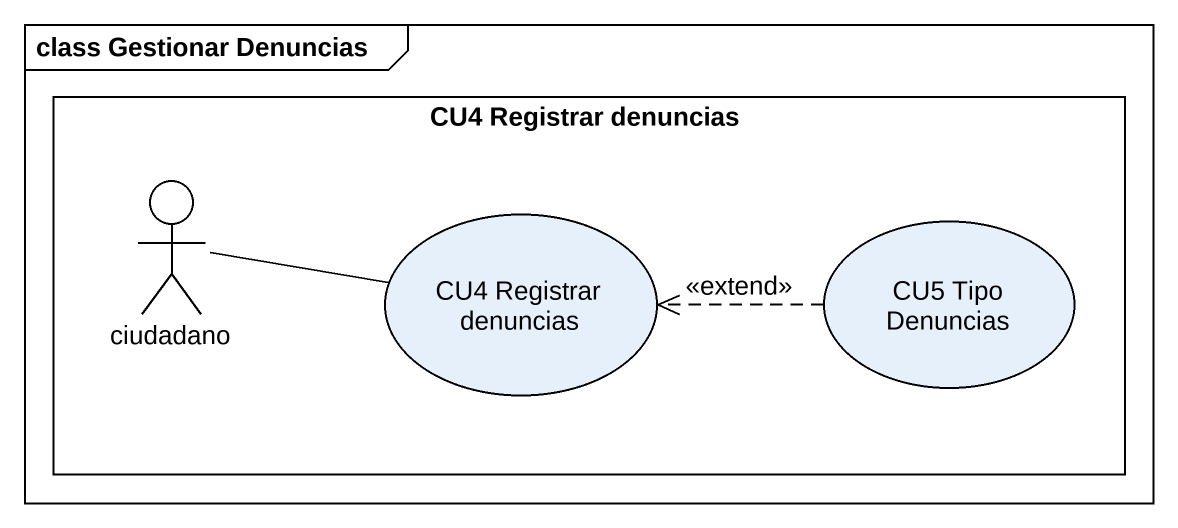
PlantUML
@startuml
mainframe class Gestionar Denuncias
rectangle "CU4 Registrar denuncias" as CU4_Registrar_denuncias {
  actor ciudadano
  usecase "CU4 Registrar denuncias" as CU4_Registrar_denuncias_2
  usecase "CU5 Tipo Denuncias" as CU5_Tipo_Denuncias
}
ciudadano -right- CU4_Registrar_denuncias_2
CU5_Tipo_Denuncias .left.> CU4_Registrar_denuncias_2 : <<extend>>
@enduml
